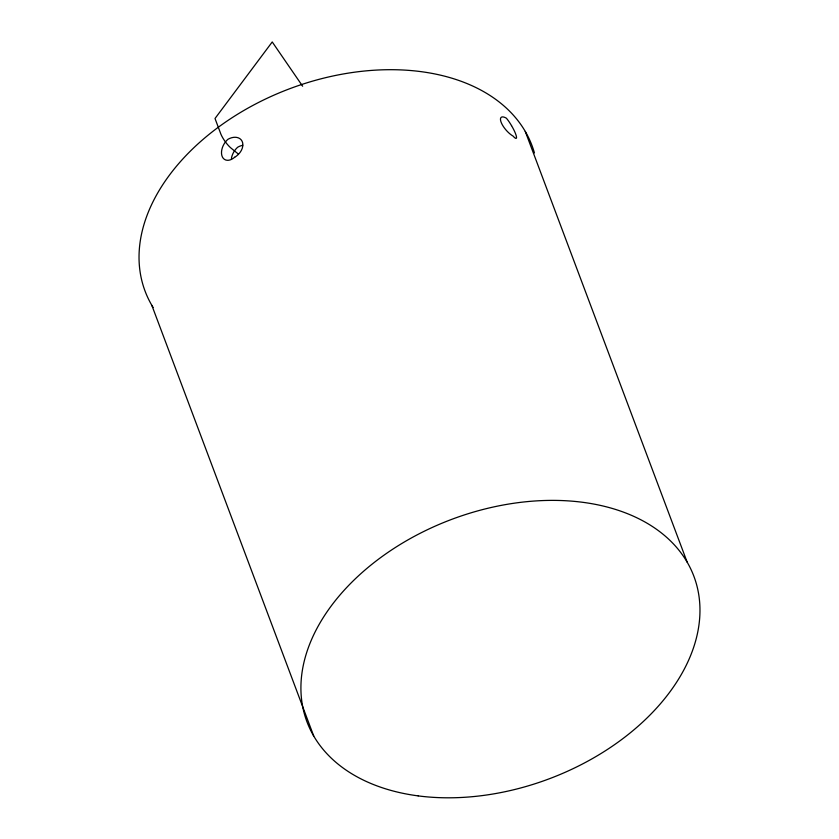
<?xml version="1.0" encoding="UTF-8"?>
<svg xmlns="http://www.w3.org/2000/svg" width="839" height="839" viewBox="0 0 839 839"><rect width="100%" height="100%" fill="white"/><g stroke="black" fill="none" stroke-linecap="round" stroke-linejoin="round"><path stroke-width="1.26" d="M238.381 154.051L231.27 148.304A12.994 3.534 54.6 0 1 220.258 132.457L215.015 118.498L272.235 41.95L302.638 86.218M525.277 131.471L687.162 562.151M151.838 305.354L313.723 736.034M153.128 307.493A206.698 138.582 -20.6 0 1 282.46 91.556A206.698 138.582 -20.6 0 1 534.433 152.929M231.407 158.623A12.858 8.338 -60.2 0 1 232.172 155.498A13.088 8.495 -60.2 0 1 237.678 147.234A13.088 9.418 -41 0 1 242.681 145.357M511.517 125.609A13.088 2.349 59.9 0 0 506.337 118.163A13.088 4.709 49 0 0 501.24 117.303A12.858 4.625 49 0 0 506.001 129.993A13.088 4.709 49 0 0 513.08 136.096A13.088 2.349 59.9 0 0 516.289 138.299A12.858 2.307 59.9 0 0 511.517 125.609M418.158 795.886A206.698 138.582 -20.6 0 0 699.002 596.34A206.698 138.582 -20.6 0 0 384.168 555.051A206.698 138.582 -20.6 0 0 418.158 795.886M234.647 157.271A13.088 9.418 -41 0 0 241.506 150.097A12.858 9.25 -41 0 0 236.734 137.407A13.088 9.418 -41 0 0 227.904 139.326A13.088 8.495 -60.2 0 0 222.398 147.591A12.858 8.338 -60.2 0 0 227.17 160.291A13.088 8.495 -60.2 0 0 234.647 157.271"/></g></svg>
